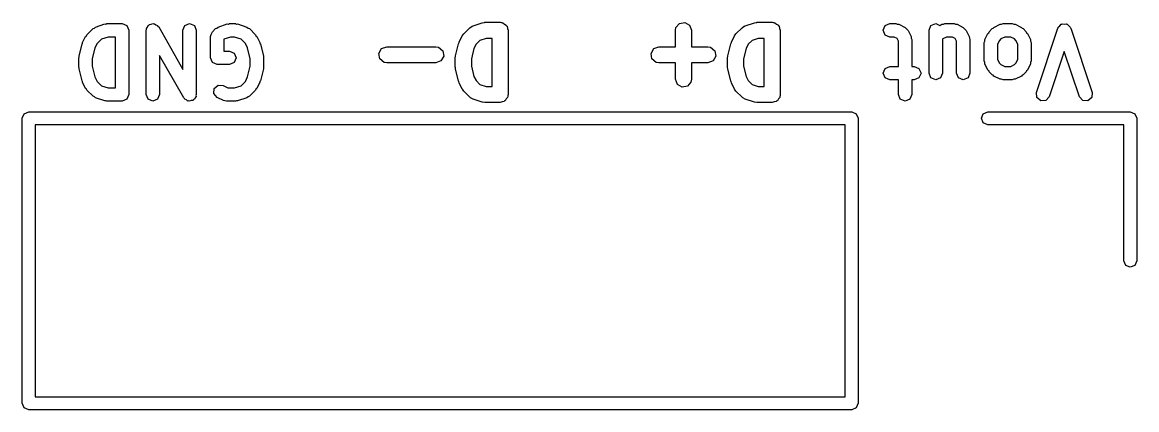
# Model space of a CAD drawing. Extents: x 83 to 117, y -104 to -70.4.
# Drawn here: x 94.8 to 105.2, y -74.39 to -70.77 of the extents above; entities that cross this region are included whole.
import ezdxf

# ---------------------------------------------------------------- set-up
doc = ezdxf.new("R2010")
doc.units = 0
doc.layers.add('BLACK', color=7, linetype='CONTINUOUS')

msp = doc.modelspace()

# ---------------------------------------------------------------- linework, layer by layer
at = {"layer": 'BLACK', "linetype": 'CONTINUOUS'}
for p, q in [((95.4735, -70.8274), (95.4845, -70.8178)), ((95.4845, -70.8178), (95.5702, -70.7893)), ((95.5702, -70.7893), (95.5805, -70.79)), ((95.5805, -70.79), (95.59, -70.7861)), ((95.59, -70.7861), (95.7329, -70.7861)), ((95.7329, -70.7861), (95.7771, -70.8044)), ((95.7771, -70.8044), (95.7954, -70.8486)), ((95.9583, -70.8321), (95.9682, -70.8193)), ((95.9682, -70.8193), (95.9744, -70.8044)), ((95.9744, -70.8044), (95.9823, -70.8011)), ((95.9823, -70.8011), (95.9876, -70.7943)), ((95.9876, -70.7943), (96.0036, -70.7923)), ((96.0036, -70.7923), (96.0186, -70.7861)), ((96.0186, -70.7861), (96.0265, -70.7894)), ((96.0265, -70.7894), (96.035, -70.7883)), ((96.035, -70.7883), (96.0478, -70.7982)), ((96.0478, -70.7982), (96.0628, -70.8044)), ((96.0628, -70.8044), (96.066, -70.8123)), ((96.066, -70.8123), (96.0728, -70.8176)), ((96.0728, -70.8176), (96.2989, -71.2132)), ((96.2989, -70.8486), (96.3172, -70.8044)), ((96.3172, -70.8044), (96.3614, -70.7861)), ((96.3614, -70.7861), (96.4056, -70.8044)), ((96.4056, -70.8044), (96.4239, -70.8486)), ((96.6164, -70.8274), (96.6274, -70.8178)), ((96.6274, -70.8178), (96.7131, -70.7893)), ((96.7131, -70.7893), (96.7234, -70.79)), ((96.7234, -70.79), (96.7329, -70.7861)), ((96.7329, -70.7861), (96.79, -70.7861)), ((96.79, -70.7861), (96.7995, -70.79)), ((96.7995, -70.79), (96.8098, -70.7893)), ((96.8098, -70.7893), (96.8955, -70.8178)), ((96.8955, -70.8178), (96.9065, -70.8274)), ((98.977, -70.8241), (98.9983, -70.8092)), ((98.9983, -70.8092), (99.0028, -70.8088)), ((99.0028, -70.8088), (99.0063, -70.806)), ((99.0063, -70.806), (99.092, -70.7774)), ((99.092, -70.7774), (99.1142, -70.7741)), ((99.1142, -70.7741), (99.1157, -70.7736)), ((99.1157, -70.7736), (99.2586, -70.7736)), ((99.2586, -70.7736), (99.2683, -70.7753)), ((99.2683, -70.7753), (99.2716, -70.7747)), ((99.2716, -70.7747), (99.2745, -70.7764)), ((99.2745, -70.7764), (99.2842, -70.7781)), ((99.2842, -70.7781), (99.2991, -70.7906)), ((99.2991, -70.7906), (99.316, -70.8004)), ((99.316, -70.8004), (99.3183, -70.8067)), ((99.3183, -70.8067), (99.3235, -70.8111)), ((99.3235, -70.8111), (99.3269, -70.8303)), ((100.895, -70.8486), (100.9, -70.8229)), ((100.9, -70.8229), (100.932, -70.7836)), ((100.932, -70.7836), (100.983, -70.7747)), ((100.983, -70.7747), (101.027, -70.8004)), ((101.027, -70.8004), (101.045, -70.8486)), ((101.517, -70.8241), (101.538, -70.8092)), ((101.538, -70.8092), (101.543, -70.8088)), ((101.543, -70.8088), (101.546, -70.806)), ((101.546, -70.806), (101.632, -70.7774)), ((101.632, -70.7774), (101.654, -70.7741)), ((101.654, -70.7741), (101.656, -70.7736)), ((101.656, -70.7736), (101.799, -70.7736)), ((101.799, -70.7736), (101.808, -70.7753)), ((101.808, -70.7753), (101.812, -70.7747)), ((101.812, -70.7747), (101.814, -70.7764)), ((101.814, -70.7764), (101.824, -70.7781)), ((101.824, -70.7781), (101.839, -70.7906)), ((101.839, -70.7906), (101.856, -70.8004)), ((101.856, -70.8004), (101.858, -70.8067)), ((101.858, -70.8067), (101.864, -70.8111)), ((101.864, -70.8111), (101.867, -70.8303)), ((102.833, -70.8486), (102.852, -70.8044)), ((102.852, -70.8044), (102.896, -70.7861)), ((102.896, -70.7861), (102.953, -70.7861)), ((102.953, -70.7861), (102.966, -70.7916)), ((102.966, -70.7916), (102.981, -70.7927)), ((102.981, -70.7927), (103.038, -70.8212)), ((103.038, -70.8212), (103.051, -70.8362)), ((103.262, -70.8486), (103.28, -70.8044)), ((103.28, -70.8044), (103.324, -70.7861)), ((103.324, -70.7861), (103.363, -70.8021)), ((103.363, -70.8021), (103.382, -70.7927)), ((103.382, -70.7927), (103.397, -70.7916)), ((103.397, -70.7916), (103.41, -70.7861)), ((103.41, -70.7861), (103.496, -70.7861)), ((103.496, -70.7861), (103.509, -70.7916)), ((103.509, -70.7916), (103.524, -70.7927)), ((103.524, -70.7927), (103.581, -70.8212)), ((103.581, -70.8212), (103.594, -70.8362)), ((103.861, -70.829), (103.868, -70.8212)), ((103.868, -70.8212), (103.925, -70.7927)), ((103.925, -70.7927), (103.939, -70.7916)), ((103.939, -70.7916), (103.953, -70.7861)), ((103.953, -70.7861), (104.039, -70.7861)), ((104.039, -70.7861), (104.052, -70.7916)), ((104.052, -70.7916), (104.067, -70.7927)), ((104.067, -70.7927), (104.124, -70.8212)), ((104.124, -70.8212), (104.13, -70.829)), ((104.468, -70.8206), (104.483, -70.8076)), ((104.468, -70.8253), (104.468, -70.8206)), ((104.483, -70.8076), (104.496, -70.7927)), ((104.496, -70.7927), (104.501, -70.7923)), ((104.501, -70.7923), (104.505, -70.7893)), ((104.505, -70.7893), (104.524, -70.7907)), ((104.524, -70.7907), (104.544, -70.7893)), ((104.544, -70.7893), (104.548, -70.7923)), ((104.548, -70.7923), (104.552, -70.7927)), ((104.552, -70.7927), (104.565, -70.8076)), ((104.565, -70.8076), (104.58, -70.8206)), ((104.58, -70.8206), (104.581, -70.8253)), ((95.3627, -70.9635), (95.3912, -70.9063)), ((95.3912, -70.9063), (95.399, -70.8996)), ((95.399, -70.8996), (95.4029, -70.8901)), ((95.4029, -70.8901), (95.4601, -70.8329)), ((95.4601, -70.8329), (95.4735, -70.8274)), ((95.6001, -70.9111), (95.538, -70.9318)), ((95.6704, -70.9111), (95.6001, -70.9111)), ((95.6704, -71.3861), (95.6704, -70.9111)), ((95.7954, -70.8486), (95.7954, -71.4486)), ((95.9561, -70.8486), (95.9594, -70.8406)), ((95.9561, -71.4486), (95.9561, -70.8486)), ((95.9594, -70.8406), (95.9583, -70.8321)), ((96.2989, -71.2132), (96.2989, -70.8486)), ((96.4239, -70.8486), (96.4239, -71.4486)), ((96.5561, -70.9057), (96.5637, -70.8874)), ((96.5561, -71.1057), (96.5561, -70.9057)), ((96.5637, -70.8874), (96.5744, -70.8615)), ((96.5744, -70.8615), (96.6029, -70.8329)), ((96.6029, -70.8329), (96.6164, -70.8274)), ((96.743, -70.9111), (96.6811, -70.9317)), ((96.7799, -70.9111), (96.743, -70.9111)), ((96.842, -70.9318), (96.7799, -70.9111)), ((96.9065, -70.8274), (96.9199, -70.8329)), ((96.9199, -70.8329), (96.9771, -70.8901)), ((96.9771, -70.8901), (96.981, -70.8996)), ((96.981, -70.8996), (96.9888, -70.9063)), ((96.9888, -70.9063), (97.0173, -70.9635)), ((98.8772, -70.9579), (98.9058, -70.9007)), ((98.9058, -70.9007), (98.9191, -70.8827)), ((98.9191, -70.8827), (98.9198, -70.8813)), ((98.9198, -70.8813), (98.977, -70.8241)), ((99.1279, -70.9236), (99.0705, -70.9427)), ((99.1836, -70.9236), (99.1279, -70.9236)), ((99.1836, -71.3736), (99.1836, -70.9236)), ((99.3269, -70.8303), (99.3336, -70.8486)), ((99.3336, -70.8486), (99.3336, -71.4486)), ((100.895, -71.0021), (100.895, -70.8486)), ((101.045, -70.8486), (101.045, -71.0021)), ((101.417, -70.9579), (101.446, -70.9007)), ((101.446, -70.9007), (101.459, -70.8827)), ((101.459, -70.8827), (101.46, -70.8813)), ((101.46, -70.8813), (101.517, -70.8241)), ((101.668, -70.9236), (101.611, -70.9427)), ((101.724, -70.9236), (101.668, -70.9236)), ((101.724, -71.3736), (101.724, -70.9236)), ((101.867, -70.8303), (101.874, -70.8486)), ((101.874, -70.8486), (101.874, -71.4486)), ((102.852, -70.8928), (102.833, -70.8486)), ((102.896, -70.9111), (102.852, -70.8928)), ((102.938, -70.9111), (102.896, -70.9111)), ((102.963, -70.9237), (102.938, -70.9111)), ((102.976, -70.949), (102.963, -70.9237)), ((103.051, -70.8362), (103.066, -70.8492)), ((103.066, -70.8492), (103.094, -70.9063)), ((103.094, -70.9063), (103.096, -70.9208)), ((103.096, -70.9208), (103.101, -70.9343)), ((103.262, -71.2486), (103.262, -70.8486)), ((103.425, -70.9111), (103.39, -70.9285)), ((103.481, -70.9111), (103.425, -70.9111)), ((103.506, -70.9237), (103.481, -70.9111)), ((103.519, -70.949), (103.506, -70.9237)), ((103.594, -70.8362), (103.609, -70.8492)), ((103.609, -70.8492), (103.637, -70.9063)), ((103.637, -70.9063), (103.638, -70.9208)), ((103.638, -70.9208), (103.644, -70.9343)), ((103.783, -70.9349), (103.811, -70.8778)), ((103.811, -70.8778), (103.819, -70.871)), ((103.819, -70.871), (103.823, -70.8615)), ((103.823, -70.8615), (103.852, -70.8329)), ((103.852, -70.8329), (103.861, -70.829)), ((103.968, -70.9111), (103.933, -70.9285)), ((104.024, -70.9111), (103.968, -70.9111)), ((104.059, -70.9285), (104.024, -70.9111)), ((104.13, -70.829), (104.14, -70.8329)), ((104.14, -70.8329), (104.168, -70.8615)), ((104.168, -70.8615), (104.172, -70.871)), ((104.172, -70.871), (104.18, -70.8778)), ((104.18, -70.8778), (104.209, -70.9349)), ((104.265, -71.4288), (104.465, -70.8288)), ((104.465, -70.8288), (104.468, -70.8253)), ((104.581, -70.8253), (104.584, -70.8288)), ((104.584, -70.8288), (104.784, -71.4288)), ((95.3294, -71.0906), (95.3579, -70.9763)), ((95.3579, -70.9763), (95.3622, -70.9706)), ((95.3622, -70.9706), (95.3627, -70.9635)), ((95.4775, -71.0132), (95.4525, -71.1134)), ((95.4985, -70.9713), (95.4775, -71.0132)), ((95.538, -70.9318), (95.4985, -70.9713)), ((96.6811, -70.9317), (96.6811, -71.0432)), ((96.8815, -70.9713), (96.842, -70.9318)), ((96.9025, -71.0132), (96.8815, -70.9713)), ((96.9275, -71.1134), (96.9025, -71.0132)), ((97.0173, -70.9635), (97.0178, -70.9706)), ((97.0178, -70.9706), (97.0221, -70.9763)), ((97.0221, -70.9763), (97.0506, -71.0906)), ((98.1276, -71.0641), (98.1532, -71.0197)), ((98.1532, -71.0197), (98.2014, -71.0021)), ((98.2014, -71.0021), (98.6586, -71.0021)), ((98.6586, -71.0021), (98.6842, -71.0067)), ((98.6842, -71.0067), (98.7235, -71.0396)), ((98.843, -71.0875), (98.8715, -70.9732)), ((98.8715, -70.9732), (98.8768, -70.9614)), ((98.8768, -70.9614), (98.8772, -70.9579)), ((99.015, -71.0176), (98.9907, -71.1149)), ((99.0345, -70.9787), (99.015, -71.0176)), ((99.0705, -70.9427), (99.0345, -70.9787)), ((100.668, -71.0641), (100.693, -71.0197)), ((100.693, -71.0197), (100.741, -71.0021)), ((100.741, -71.0021), (100.895, -71.0021)), ((101.045, -71.0021), (101.199, -71.0021)), ((101.199, -71.0021), (101.224, -71.0067)), ((101.224, -71.0067), (101.264, -71.0396)), ((101.383, -71.0875), (101.412, -70.9732)), ((101.412, -70.9732), (101.417, -70.9614)), ((101.417, -70.9614), (101.417, -70.9579)), ((101.555, -71.0176), (101.531, -71.1149)), ((101.574, -70.9787), (101.555, -71.0176)), ((101.611, -70.9427), (101.574, -70.9787)), ((102.976, -71.1861), (102.976, -70.949)), ((103.101, -70.9343), (103.101, -71.1861)), ((103.39, -70.9285), (103.387, -70.9316)), ((103.387, -70.9316), (103.387, -71.2486)), ((103.519, -71.2486), (103.519, -70.949)), ((103.644, -70.9343), (103.644, -71.2486)), ((103.776, -70.9629), (103.782, -70.9494)), ((103.776, -71.1343), (103.776, -70.9629)), ((103.782, -70.9494), (103.783, -70.9349)), ((103.919, -70.9427), (103.901, -70.9776)), ((103.901, -70.9776), (103.901, -71.1195)), ((103.933, -70.9285), (103.919, -70.9427)), ((104.073, -70.9427), (104.059, -70.9285)), ((104.09, -70.9776), (104.073, -70.9427)), ((104.09, -71.1195), (104.09, -70.9776)), ((104.209, -70.9349), (104.21, -70.9494)), ((104.21, -70.9494), (104.215, -70.9629)), ((104.215, -70.9629), (104.215, -71.1343)), ((95.3275, -71.1057), (95.3305, -71.0984)), ((95.3275, -71.1914), (95.3275, -71.1057)), ((95.3305, -71.0984), (95.3294, -71.0906)), ((95.4525, -71.1134), (95.4525, -71.1837)), ((96.3072, -71.4796), (96.0811, -71.0839)), ((96.0811, -71.0839), (96.0811, -71.4486)), ((96.5744, -71.1499), (96.5561, -71.1057)), ((96.6811, -71.0432), (96.7329, -71.0432)), ((96.7329, -71.0432), (96.7771, -71.0615)), ((96.7771, -71.0615), (96.7954, -71.1057)), ((96.7954, -71.1057), (96.7771, -71.1499)), ((96.9275, -71.1837), (96.9275, -71.1134)), ((97.0506, -71.0906), (97.0495, -71.0984)), ((97.0495, -71.0984), (97.0525, -71.1057)), ((97.0525, -71.1057), (97.0525, -71.1914)), ((98.1365, -71.1146), (98.1276, -71.0641)), ((98.1758, -71.1476), (98.1365, -71.1146)), ((98.7068, -71.1346), (98.6586, -71.1521)), ((98.7324, -71.0902), (98.7068, -71.1346)), ((98.7235, -71.0396), (98.7324, -71.0902)), ((98.8407, -71.1057), (98.8433, -71.091)), ((98.8407, -71.1914), (98.8407, -71.1057)), ((98.8433, -71.091), (98.843, -71.0875)), ((98.9907, -71.1149), (98.9907, -71.1822)), ((100.676, -71.1146), (100.668, -71.0641)), ((100.716, -71.1476), (100.676, -71.1146)), ((101.247, -71.1346), (101.199, -71.1521)), ((101.272, -71.0902), (101.247, -71.1346)), ((101.264, -71.0396), (101.272, -71.0902)), ((101.381, -71.1057), (101.383, -71.091)), ((101.381, -71.1914), (101.381, -71.1057)), ((101.383, -71.091), (101.383, -71.0875)), ((101.531, -71.1149), (101.531, -71.1822)), ((103.782, -71.1477), (103.776, -71.1343)), ((103.901, -71.1195), (103.919, -71.1544)), ((104.073, -71.1544), (104.09, -71.1195)), ((104.215, -71.1343), (104.21, -71.1477)), ((104.524, -71.0462), (104.384, -71.4683)), ((104.665, -71.4683), (104.524, -71.0462)), ((95.3305, -71.1987), (95.3275, -71.1914)), ((95.3294, -71.2066), (95.3305, -71.1987)), ((95.3579, -71.3209), (95.3294, -71.2066)), ((95.4525, -71.1837), (95.4775, -71.2839)), ((96.6186, -71.1682), (96.5744, -71.1499)), ((96.7329, -71.1682), (96.6186, -71.1682)), ((96.7771, -71.1499), (96.7329, -71.1682)), ((96.9025, -71.2839), (96.9275, -71.1837)), ((97.0506, -71.2066), (97.0221, -71.3209)), ((97.0525, -71.1914), (97.0495, -71.1987)), ((97.0495, -71.1987), (97.0506, -71.2066)), ((98.2014, -71.1521), (98.1758, -71.1476)), ((98.6586, -71.1521), (98.2014, -71.1521)), ((98.8419, -71.1947), (98.8407, -71.1914)), ((98.843, -71.2096), (98.8419, -71.1947)), ((98.8715, -71.3239), (98.843, -71.2096)), ((98.9907, -71.1822), (99.015, -71.2795)), ((100.741, -71.1521), (100.716, -71.1476)), ((100.895, -71.1521), (100.741, -71.1521)), ((100.895, -71.3057), (100.895, -71.1521)), ((101.199, -71.1521), (101.045, -71.1521)), ((101.045, -71.1521), (101.045, -71.3057)), ((101.382, -71.1947), (101.381, -71.1914)), ((101.383, -71.2096), (101.382, -71.1947)), ((101.412, -71.3239), (101.383, -71.2096)), ((101.531, -71.1822), (101.555, -71.2795)), ((102.833, -71.2486), (102.852, -71.2044)), ((102.852, -71.2044), (102.896, -71.1861)), ((102.896, -71.1861), (102.976, -71.1861)), ((103.101, -71.1861), (103.124, -71.1861)), ((103.124, -71.1861), (103.168, -71.2044)), ((103.168, -71.2044), (103.187, -71.2486)), ((103.783, -71.1622), (103.782, -71.1477)), ((103.811, -71.2194), (103.783, -71.1622)), ((103.819, -71.2261), (103.811, -71.2194)), ((103.823, -71.2356), (103.819, -71.2261)), ((103.852, -71.2642), (103.823, -71.2356)), ((103.919, -71.1544), (103.933, -71.1686)), ((103.933, -71.1686), (103.968, -71.1861)), ((103.968, -71.1861), (104.024, -71.1861)), ((104.024, -71.1861), (104.059, -71.1686)), ((104.059, -71.1686), (104.073, -71.1544)), ((104.168, -71.2356), (104.14, -71.2642)), ((104.172, -71.2261), (104.168, -71.2356)), ((104.18, -71.2194), (104.172, -71.2261)), ((104.209, -71.1622), (104.18, -71.2194)), ((104.21, -71.1477), (104.209, -71.1622)), ((95.3622, -71.3266), (95.3579, -71.3209)), ((95.3627, -71.3337), (95.3622, -71.3266)), ((95.3912, -71.3908), (95.3627, -71.3337)), ((95.4775, -71.2839), (95.4985, -71.3258)), ((95.4985, -71.3258), (95.538, -71.3654)), ((96.842, -71.3654), (96.8815, -71.3258)), ((96.8815, -71.3258), (96.9025, -71.2839)), ((97.0173, -71.3337), (96.9888, -71.3908)), ((97.0178, -71.3266), (97.0173, -71.3337)), ((97.0221, -71.3209), (97.0178, -71.3266)), ((98.8735, -71.3268), (98.8715, -71.3239)), ((98.8772, -71.3393), (98.8735, -71.3268)), ((98.9058, -71.3964), (98.8772, -71.3393)), ((99.015, -71.2795), (99.0345, -71.3184)), ((99.0345, -71.3184), (99.0705, -71.3544)), ((100.913, -71.3539), (100.895, -71.3057)), ((101.04, -71.3314), (101.007, -71.3707)), ((101.045, -71.3057), (101.04, -71.3314)), ((101.414, -71.3268), (101.412, -71.3239)), ((101.417, -71.3393), (101.414, -71.3268)), ((101.446, -71.3964), (101.417, -71.3393)), ((101.555, -71.2795), (101.574, -71.3184)), ((101.574, -71.3184), (101.611, -71.3544)), ((102.852, -71.2928), (102.833, -71.2486)), ((102.896, -71.3111), (102.852, -71.2928)), ((102.976, -71.3111), (102.896, -71.3111)), ((102.976, -71.4486), (102.976, -71.3111)), ((103.124, -71.3111), (103.101, -71.3111)), ((103.101, -71.3111), (103.101, -71.4486)), ((103.168, -71.2928), (103.124, -71.3111)), ((103.187, -71.2486), (103.168, -71.2928)), ((103.28, -71.2928), (103.262, -71.2486)), ((103.324, -71.3111), (103.28, -71.2928)), ((103.368, -71.2928), (103.324, -71.3111)), ((103.387, -71.2486), (103.368, -71.2928)), ((103.537, -71.2928), (103.519, -71.2486)), ((103.581, -71.3111), (103.537, -71.2928)), ((103.626, -71.2928), (103.581, -71.3111)), ((103.644, -71.2486), (103.626, -71.2928)), ((103.861, -71.2681), (103.852, -71.2642)), ((103.868, -71.2759), (103.861, -71.2681)), ((103.925, -71.3045), (103.868, -71.2759)), ((103.939, -71.3055), (103.925, -71.3045)), ((103.953, -71.3111), (103.939, -71.3055)), ((104.039, -71.3111), (103.953, -71.3111)), ((104.052, -71.3055), (104.039, -71.3111)), ((104.067, -71.3045), (104.052, -71.3055)), ((104.124, -71.2759), (104.067, -71.3045)), ((104.13, -71.2681), (104.124, -71.2759)), ((104.14, -71.2642), (104.13, -71.2681)), ((95.399, -71.3975), (95.3912, -71.3908)), ((95.4029, -71.4071), (95.399, -71.3975)), ((95.4601, -71.4642), (95.4029, -71.4071)), ((95.538, -71.3654), (95.6001, -71.3861)), ((95.6001, -71.3861), (95.6704, -71.3861)), ((96.5878, -71.4398), (96.5912, -71.392)), ((96.6192, -71.4759), (96.5878, -71.4398)), ((96.5912, -71.392), (96.6274, -71.3607)), ((96.6274, -71.3607), (96.6751, -71.3641)), ((96.6751, -71.3641), (96.719, -71.3861)), ((96.719, -71.3861), (96.7799, -71.3861)), ((96.7799, -71.3861), (96.842, -71.3654)), ((96.9771, -71.4071), (96.9199, -71.4642)), ((96.981, -71.3975), (96.9771, -71.4071)), ((96.9888, -71.3908), (96.981, -71.3975)), ((98.907, -71.3975), (98.9058, -71.3964)), ((98.9198, -71.4159), (98.907, -71.3975)), ((98.977, -71.473), (98.9198, -71.4159)), ((99.0705, -71.3544), (99.1279, -71.3736)), ((99.1279, -71.3736), (99.1836, -71.3736)), ((100.957, -71.3796), (100.913, -71.3539)), ((101.007, -71.3707), (100.957, -71.3796)), ((101.447, -71.3975), (101.446, -71.3964)), ((101.46, -71.4159), (101.447, -71.3975)), ((101.517, -71.473), (101.46, -71.4159)), ((101.611, -71.3544), (101.668, -71.3736)), ((101.668, -71.3736), (101.724, -71.3736)), ((104.268, -71.4765), (104.265, -71.4288)), ((104.784, -71.4288), (104.78, -71.4765)), ((95.4735, -71.4698), (95.4601, -71.4642)), ((95.4845, -71.4793), (95.4735, -71.4698)), ((95.5702, -71.5079), (95.4845, -71.4793)), ((95.5805, -71.5071), (95.5702, -71.5079)), ((95.59, -71.5111), (95.5805, -71.5071)), ((95.7329, -71.5111), (95.59, -71.5111)), ((95.7771, -71.4928), (95.7329, -71.5111)), ((95.7954, -71.4486), (95.7771, -71.4928)), ((95.9744, -71.4928), (95.9561, -71.4486)), ((96.0186, -71.5111), (95.9744, -71.4928)), ((96.0628, -71.4928), (96.0186, -71.5111)), ((96.0811, -71.4486), (96.0628, -71.4928)), ((96.3139, -71.4848), (96.3072, -71.4796)), ((96.3172, -71.4928), (96.3139, -71.4848)), ((96.3322, -71.499), (96.3172, -71.4928)), ((96.345, -71.5089), (96.3322, -71.499)), ((96.3535, -71.5078), (96.345, -71.5089)), ((96.3614, -71.5111), (96.3535, -71.5078)), ((96.3764, -71.5049), (96.3614, -71.5111)), ((96.3924, -71.5028), (96.3764, -71.5049)), ((96.3977, -71.496), (96.3924, -71.5028)), ((96.4056, -71.4928), (96.3977, -71.496)), ((96.4118, -71.4778), (96.4056, -71.4928)), ((96.4217, -71.465), (96.4118, -71.4778)), ((96.4239, -71.4486), (96.4206, -71.4565)), ((96.4206, -71.4565), (96.4217, -71.465)), ((96.6763, -71.5045), (96.6192, -71.4759)), ((96.6908, -71.5055), (96.6763, -71.5045)), ((96.7043, -71.5111), (96.6908, -71.5055)), ((96.79, -71.5111), (96.7043, -71.5111)), ((96.7995, -71.5071), (96.79, -71.5111)), ((96.8098, -71.5079), (96.7995, -71.5071)), ((96.8955, -71.4793), (96.8098, -71.5079)), ((96.9065, -71.4698), (96.8955, -71.4793)), ((96.9199, -71.4642), (96.9065, -71.4698)), ((98.981, -71.4749), (98.977, -71.473)), ((98.9834, -71.4787), (98.981, -71.4749)), ((99.0063, -71.4912), (98.9834, -71.4787)), ((99.092, -71.5197), (99.0063, -71.4912)), ((99.0936, -71.5197), (99.092, -71.5197)), ((99.1157, -71.5236), (99.0936, -71.5197)), ((99.2586, -71.5236), (99.1157, -71.5236)), ((99.2769, -71.5169), (99.2586, -71.5236)), ((99.2961, -71.5135), (99.2769, -71.5169)), ((99.3004, -71.5083), (99.2961, -71.5135)), ((99.3068, -71.506), (99.3004, -71.5083)), ((99.3165, -71.4891), (99.3068, -71.506)), ((99.329, -71.4742), (99.3165, -71.4891)), ((99.3308, -71.4645), (99.329, -71.4742)), ((99.3324, -71.4616), (99.3308, -71.4645)), ((99.3336, -71.4486), (99.3319, -71.4583)), ((99.3319, -71.4583), (99.3324, -71.4616)), ((101.521, -71.4749), (101.517, -71.473)), ((101.523, -71.4787), (101.521, -71.4749)), ((101.546, -71.4912), (101.523, -71.4787)), ((101.632, -71.5197), (101.546, -71.4912)), ((101.634, -71.5197), (101.632, -71.5197)), ((101.656, -71.5236), (101.634, -71.5197)), ((101.799, -71.5236), (101.656, -71.5236)), ((101.817, -71.5169), (101.799, -71.5236)), ((101.836, -71.5135), (101.817, -71.5169)), ((101.84, -71.5083), (101.836, -71.5135)), ((101.847, -71.506), (101.84, -71.5083)), ((101.857, -71.4891), (101.847, -71.506)), ((101.869, -71.4742), (101.857, -71.4891)), ((101.871, -71.4645), (101.869, -71.4742)), ((101.872, -71.4616), (101.871, -71.4645)), ((101.874, -71.4486), (101.872, -71.4583)), ((101.872, -71.4583), (101.872, -71.4616)), ((102.994, -71.4928), (102.976, -71.4486)), ((103.039, -71.5111), (102.994, -71.4928)), ((103.083, -71.4928), (103.039, -71.5111)), ((103.101, -71.4486), (103.083, -71.4928)), ((104.305, -71.5079), (104.268, -71.4765)), ((104.352, -71.5045), (104.305, -71.5079)), ((104.384, -71.4683), (104.352, -71.5045)), ((104.696, -71.5045), (104.665, -71.4683)), ((104.744, -71.5079), (104.696, -71.5045)), ((104.78, -71.4765), (104.744, -71.5079)), ((94.8, -71.67), (94.8176, -71.6276)), ((94.8176, -71.6276), (94.86, -71.61)), ((94.86, -71.61), (102.54, -71.61)), ((102.54, -71.61), (102.582, -71.6276)), ((102.582, -71.6276), (102.6, -71.67)), ((103.75, -71.67), (103.768, -71.6276)), ((103.768, -71.6276), (103.81, -71.61)), ((103.81, -71.61), (105.14, -71.61)), ((105.14, -71.61), (105.182, -71.6276)), ((105.182, -71.6276), (105.2, -71.67)), ((94.8, -74.33), (94.8, -71.67)), ((94.92, -71.73), (94.92, -74.27)), ((102.48, -71.73), (94.92, -71.73)), ((102.48, -74.27), (102.48, -71.73)), ((102.6, -71.67), (102.6, -74.33)), ((103.768, -71.7124), (103.75, -71.67)), ((103.81, -71.73), (103.768, -71.7124)), ((105.08, -71.73), (103.81, -71.73)), ((105.08, -73), (105.08, -71.73)), ((105.2, -71.67), (105.2, -73)), ((105.098, -73.0424), (105.08, -73)), ((105.2, -73), (105.182, -73.0424)), ((105.14, -73.06), (105.098, -73.0424)), ((105.182, -73.0424), (105.14, -73.06)), ((94.8176, -74.3724), (94.8, -74.33)), ((94.92, -74.27), (102.48, -74.27)), ((102.6, -74.33), (102.582, -74.3724)), ((94.86, -74.39), (94.8176, -74.3724)), ((102.54, -74.39), (94.86, -74.39)), ((102.582, -74.3724), (102.54, -74.39))]:
    msp.add_line(p, q, dxfattribs=at)

doc.saveas('drawing.dxf')
